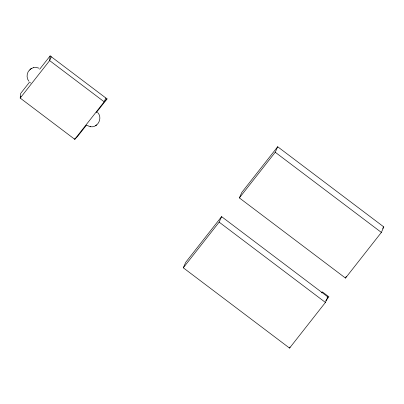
<?xml version="1.0" encoding="UTF-8"?>
<svg xmlns="http://www.w3.org/2000/svg" width="404" height="404" viewBox="0 0 404 404"><rect width="100%" height="100%" fill="white"/><g stroke="black" fill="none" stroke-linecap="round" stroke-linejoin="round"><path stroke-width="0.61" d="M96.203 112.716L107.05 98.904L50.141 55.898L49.642 60.595L20.2 98.081L74.74 139.294L77.608 136.39L86.522 125.048M20.922 96.455L20.2 98.081L20.7 93.39L29.608 82.042M51.323 56.797L49.642 60.595L104.181 101.808L107.05 98.904M75.22 138.208L74.74 139.294L104.181 101.808L105.868 98.005M183.295 267.807L185.734 262.297L221.594 216.635L327.861 296.93L325.422 302.439L289.557 348.102L183.295 267.807L219.155 222.144L221.594 216.635M239.37 197.915L241.814 192.405L277.679 146.748L383.8 226.917L381.361 232.421L345.491 278.083L239.37 197.915L275.235 152.257L277.679 146.748M289.557 348.102L290.047 347.001M345.491 278.083L346.223 276.427M90.668 126.755C98.162 127.8 102.975 117.569 97.521 112.368M39.678 69.215L50.141 55.898M321.599 292.87L322.377 291.885L328.896 296.814L325.801 300.753M327.083 297.92L327.861 296.93M382.633 228.386L383.8 226.917M29.371 70.119L31.386 68.508L33.552 67.64M29.401 70.084C26.639 72.952 26.209 77.906 28.785 81.133M30.613 69.008L30.239 69.296M96.293 125.184L96.667 124.892M30.977 68.761L31.386 68.508M95.935 125.432L95.521 125.684M33.517 67.645L36.209 67.433L38.865 68.145M86.83 125.336L90.259 126.705M90.223 126.699L90.703 126.76M30.815 82.987L30.391 82.694M275.235 152.257L381.361 232.421M219.155 222.144L325.422 302.439"/></g></svg>
